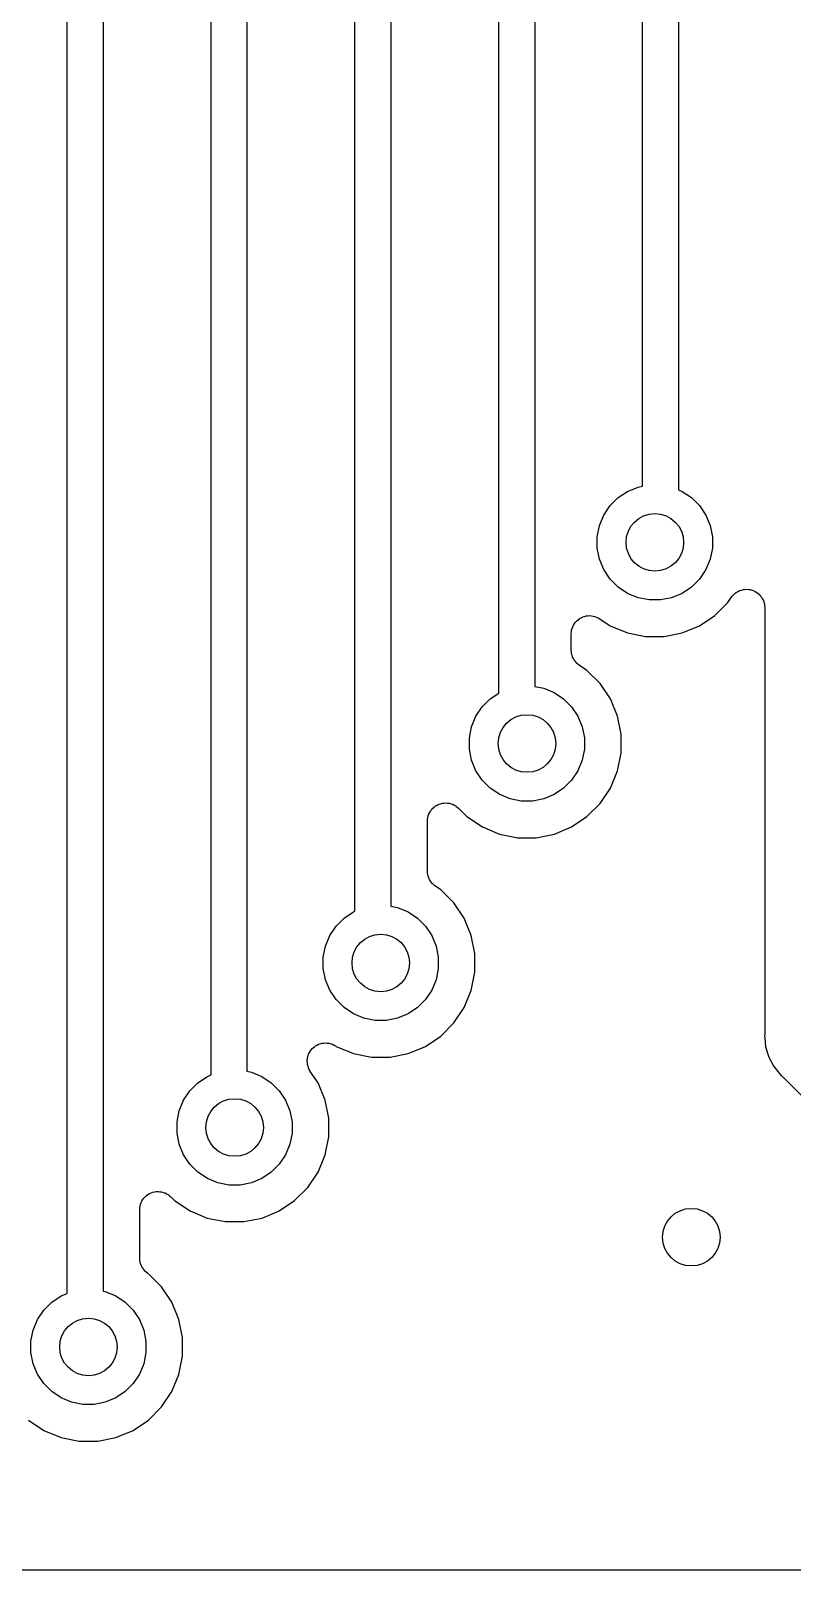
# Model space of a CAD drawing. Extents: x 74.5 to 163.3, y -89.7 to -63.9.
# Drawn here: x 80.12 to 85.41, y -84.86 to -74.17 of the extents above; entities that cross this region are included whole.
import ezdxf

# ---------------------------------------------------------------- set-up
doc = ezdxf.new("R2010")
doc.units = 0
doc.layers.add('BLACK', color=7, linetype='CONTINUOUS')

msp = doc.modelspace()

# ---------------------------------------------------------------- linework, layer by layer
at = {"layer": 'BLACK', "linetype": 'CONTINUOUS'}
for p, q in [((80.37, -82.9403), (80.37, -74.07)), ((80.62, -74.07), (80.62, -82.9245)), ((81.37, -81.423), (81.37, -74.07)), ((81.62, -74.07), (81.62, -81.3973)), ((82.37, -80.2866), (82.37, -74.07)), ((82.62, -74.07), (82.62, -80.2511)), ((83.37, -78.7709), (83.37, -74.07)), ((83.62, -74.07), (83.62, -78.7239)), ((84.37, -77.3331), (84.37, -74.07)), ((84.62, -74.07), (84.62, -77.3594)), ((84.2, -77.4133), (84.2655, -77.3695)), ((84.2655, -77.3695), (84.3383, -77.3394)), ((84.3383, -77.3394), (84.37, -77.3331)), ((84.62, -77.3594), (84.6445, -77.3695)), ((84.6445, -77.3695), (84.71, -77.4133)), ((84.1005, -77.5345), (84.1443, -77.469)), ((84.1443, -77.469), (84.2, -77.4133)), ((84.71, -77.4133), (84.7657, -77.469)), ((84.7657, -77.469), (84.8095, -77.5345)), ((84.055, -77.6846), (84.0704, -77.6073)), ((84.0704, -77.6073), (84.1005, -77.5345)), ((84.8095, -77.5345), (84.8396, -77.6073)), ((84.8396, -77.6073), (84.855, -77.6846)), ((84.055, -77.7634), (84.055, -77.6846)), ((84.855, -77.6846), (84.855, -77.7634)), ((84.0704, -77.8407), (84.055, -77.7634)), ((84.855, -77.7634), (84.8396, -77.8407)), ((84.1005, -77.9135), (84.0704, -77.8407)), ((84.1443, -77.979), (84.1005, -77.9135)), ((84.8095, -77.9135), (84.7657, -77.979)), ((84.8396, -77.8407), (84.8095, -77.9135)), ((84.2, -78.0347), (84.1443, -77.979)), ((84.2655, -78.0785), (84.2, -78.0347)), ((84.71, -78.0347), (84.6445, -78.0785)), ((84.7657, -77.979), (84.71, -78.0347)), ((85.0566, -78.0551), (85.0682, -78.0517)), ((85.0682, -78.0517), (85.0684, -78.0517)), ((85.0684, -78.0517), (85.0685, -78.0516)), ((85.0685, -78.0516), (85.0809, -78.0505)), ((85.0809, -78.0505), (85.0929, -78.0494)), ((85.0929, -78.0494), (85.093, -78.0494)), ((85.093, -78.0494), (85.0932, -78.0494)), ((85.0932, -78.0494), (85.1055, -78.0508)), ((85.1055, -78.0508), (85.1175, -78.052)), ((85.1175, -78.052), (85.1177, -78.0521)), ((85.1177, -78.0521), (85.1179, -78.0521)), ((85.1179, -78.0521), (85.1293, -78.0557)), ((84.3383, -78.1086), (84.2655, -78.0785)), ((84.4156, -78.124), (84.3383, -78.1086)), ((84.4944, -78.124), (84.4156, -78.124)), ((84.5717, -78.1086), (84.4944, -78.124)), ((84.6445, -78.0785), (84.5717, -78.1086)), ((84.8719, -78.232), (84.963, -78.1409)), ((84.963, -78.1409), (84.9864, -78.1059)), ((84.9864, -78.1059), (84.9872, -78.1047)), ((84.9872, -78.1047), (84.9874, -78.1044)), ((84.9872, -78.1047), (84.9872, -78.1047)), ((84.9872, -78.1047), (84.9872, -78.1047)), ((84.9874, -78.1044), (84.9954, -78.0949)), ((84.9954, -78.0949), (85.0031, -78.0857)), ((85.0031, -78.0857), (85.0033, -78.0856)), ((85.0033, -78.0856), (85.0034, -78.0855)), ((85.0034, -78.0855), (85.0129, -78.0778)), ((85.0129, -78.0778), (85.0225, -78.0702)), ((85.0225, -78.0702), (85.0226, -78.0701)), ((85.0226, -78.0701), (85.0227, -78.07)), ((85.0227, -78.07), (85.0335, -78.0644)), ((85.0335, -78.0644), (85.0444, -78.0587)), ((85.0444, -78.0587), (85.0446, -78.0586)), ((85.0446, -78.0586), (85.0447, -78.0585)), ((85.0447, -78.0585), (85.0566, -78.0551)), ((85.1293, -78.0557), (85.1412, -78.0593)), ((85.1412, -78.0593), (85.1414, -78.0594)), ((85.1414, -78.0594), (85.1415, -78.0595)), ((85.1415, -78.0595), (85.1521, -78.0652)), ((85.1521, -78.0652), (85.163, -78.0711)), ((85.163, -78.0711), (85.1631, -78.0712)), ((85.1631, -78.0712), (85.1633, -78.0713)), ((85.1633, -78.0713), (85.1727, -78.0792)), ((85.1727, -78.0792), (85.1821, -78.0869)), ((85.1821, -78.0869), (85.1822, -78.0871)), ((85.1822, -78.0871), (85.1823, -78.0872)), ((85.1823, -78.0872), (85.19, -78.0967)), ((85.19, -78.0967), (85.1978, -78.1061)), ((85.1978, -78.1061), (85.1979, -78.1063)), ((85.1979, -78.1063), (85.198, -78.1064)), ((85.198, -78.1064), (85.2037, -78.1173)), ((85.2037, -78.1173), (85.2094, -78.128)), ((85.2094, -78.128), (85.2095, -78.1282)), ((85.2095, -78.1282), (85.2095, -78.1283)), ((85.2095, -78.1283), (85.2131, -78.1402)), ((85.2131, -78.1402), (85.2166, -78.1518)), ((85.2166, -78.1518), (85.2166, -78.1519)), ((85.2166, -78.1519), (85.2166, -78.1521)), ((85.2166, -78.1521), (85.2178, -78.1644)), ((83.9121, -78.2692), (83.9215, -78.2617)), ((83.9215, -78.2617), (83.931, -78.254)), ((83.931, -78.254), (83.9312, -78.2539)), ((83.9312, -78.2539), (83.9315, -78.2537)), ((83.9315, -78.2537), (83.9421, -78.2481)), ((83.9421, -78.2481), (83.9529, -78.2424)), ((83.9529, -78.2424), (83.9532, -78.2423)), ((83.9532, -78.2423), (83.9534, -78.2422)), ((83.9534, -78.2422), (83.965, -78.2388)), ((83.965, -78.2388), (83.9767, -78.2353)), ((83.9767, -78.2353), (83.9769, -78.2353)), ((83.9769, -78.2353), (83.9772, -78.2352)), ((83.9772, -78.2352), (83.9892, -78.2341)), ((83.9892, -78.2341), (84.0013, -78.2329)), ((84.0013, -78.2329), (84.0016, -78.233)), ((84.0016, -78.233), (84.0019, -78.233)), ((84.0019, -78.233), (84.014, -78.2342)), ((84.014, -78.2342), (84.026, -78.2354)), ((84.026, -78.2354), (84.0263, -78.2355)), ((84.0263, -78.2355), (84.0265, -78.2355)), ((84.0265, -78.2355), (84.0383, -78.2392)), ((84.0383, -78.2392), (84.0497, -78.2427)), ((84.0497, -78.2427), (84.0499, -78.2428)), ((84.0499, -78.2428), (84.0502, -78.2429)), ((84.0502, -78.2429), (84.0609, -78.2487)), ((84.0609, -78.2487), (84.0716, -78.2544)), ((84.0716, -78.2544), (84.1452, -78.3036)), ((84.7648, -78.3036), (84.8719, -78.232)), ((85.2178, -78.1644), (85.219, -78.1764)), ((85.219, -78.1764), (85.219, -81.1282)), ((83.874, -78.3582), (83.8754, -78.3461)), ((83.874, -78.3587), (83.874, -78.3582)), ((83.874, -78.3588), (83.874, -78.3587)), ((83.874, -78.3587), (83.874, -78.3587)), ((83.874, -78.3599), (83.874, -78.3588)), ((83.874, -78.4724), (83.874, -78.3599)), ((83.8754, -78.3461), (83.8767, -78.3341)), ((83.8767, -78.3338), (83.8768, -78.3335)), ((83.8767, -78.3341), (83.8767, -78.3338)), ((83.8768, -78.3335), (83.8805, -78.3219)), ((83.8805, -78.3219), (83.8841, -78.3104)), ((83.8841, -78.3104), (83.8842, -78.3102)), ((83.8842, -78.3102), (83.8843, -78.3099)), ((83.8843, -78.3099), (83.8901, -78.2993)), ((83.8901, -78.2993), (83.8959, -78.2887)), ((83.8959, -78.2887), (83.8961, -78.2884)), ((83.8961, -78.2884), (83.8962, -78.2882)), ((83.8962, -78.2882), (83.9039, -78.279)), ((83.9039, -78.279), (83.9117, -78.2696)), ((83.9117, -78.2696), (83.912, -78.2694)), ((83.912, -78.2694), (83.9121, -78.2692)), ((84.1452, -78.3036), (84.2642, -78.3529)), ((84.2642, -78.3529), (84.3906, -78.378)), ((84.5194, -78.378), (84.6458, -78.3529)), ((84.6458, -78.3529), (84.7648, -78.3036)), ((83.8752, -78.4841), (83.874, -78.4724)), ((84.3906, -78.378), (84.5194, -78.378)), ((83.8762, -78.4958), (83.8752, -78.4841)), ((83.8764, -78.4964), (83.8762, -78.4958)), ((83.8764, -78.497), (83.8764, -78.4964)), ((83.8798, -78.5083), (83.8764, -78.497)), ((83.8831, -78.5196), (83.8798, -78.5083)), ((83.8834, -78.5202), (83.8831, -78.5196)), ((83.8836, -78.5208), (83.8834, -78.5202)), ((83.8891, -78.5312), (83.8836, -78.5208)), ((83.8945, -78.5416), (83.8891, -78.5312)), ((83.8949, -78.5421), (83.8945, -78.5416)), ((83.8952, -78.5426), (83.8949, -78.5421)), ((83.9026, -78.5517), (83.8952, -78.5426)), ((83.91, -78.561), (83.9026, -78.5517)), ((83.9105, -78.5614), (83.91, -78.561)), ((83.9109, -78.5618), (83.9105, -78.5614)), ((83.9199, -78.5693), (83.9109, -78.5618)), ((83.929, -78.577), (83.9199, -78.5693)), ((83.93, -78.5776), (83.929, -78.577)), ((83.93, -78.5777), (83.93, -78.5776)), ((83.93, -78.5776), (83.93, -78.5776)), ((83.9304, -78.578), (83.93, -78.5777)), ((83.9829, -78.613), (83.9304, -78.578)), ((84.074, -78.7041), (83.9829, -78.613)), ((83.311, -78.8103), (83.37, -78.7709)), ((83.62, -78.7239), (83.6827, -78.7364)), ((83.6827, -78.7364), (83.7555, -78.7665)), ((83.7555, -78.7665), (83.821, -78.8103)), ((84.1456, -78.8112), (84.074, -78.7041)), ((83.2115, -78.9315), (83.2553, -78.866)), ((83.2553, -78.866), (83.311, -78.8103)), ((83.821, -78.8103), (83.8767, -78.866)), ((83.8767, -78.866), (83.9205, -78.9315)), ((84.1949, -78.9302), (84.1456, -78.8112)), ((83.166, -79.0816), (83.1814, -79.0043)), ((83.1814, -79.0043), (83.2115, -78.9315)), ((83.9205, -78.9315), (83.9506, -79.0043)), ((83.9506, -79.0043), (83.966, -79.0816)), ((84.22, -79.0566), (84.1949, -78.9302)), ((83.166, -79.1604), (83.166, -79.0816)), ((83.966, -79.0816), (83.966, -79.1604)), ((84.22, -79.1854), (84.22, -79.0566)), ((83.1814, -79.2377), (83.166, -79.1604)), ((83.966, -79.1604), (83.9506, -79.2377)), ((84.1949, -79.3118), (84.22, -79.1854)), ((83.2115, -79.3105), (83.1814, -79.2377)), ((83.2553, -79.376), (83.2115, -79.3105)), ((83.9205, -79.3105), (83.8767, -79.376)), ((83.9506, -79.2377), (83.9205, -79.3105)), ((84.1456, -79.4308), (84.1949, -79.3118)), ((83.311, -79.4317), (83.2553, -79.376)), ((83.3765, -79.4755), (83.311, -79.4317)), ((83.821, -79.4317), (83.7555, -79.4755)), ((83.8767, -79.376), (83.821, -79.4317)), ((84.074, -79.5379), (84.1456, -79.4308)), ((82.9315, -79.5542), (82.9422, -79.5486)), ((82.9422, -79.5486), (82.953, -79.5429)), ((82.953, -79.5429), (82.9532, -79.5429)), ((82.9532, -79.5429), (82.9534, -79.5427)), ((82.9534, -79.5427), (82.9651, -79.5393)), ((82.9651, -79.5393), (82.9768, -79.5358)), ((82.9768, -79.5358), (82.977, -79.5358)), ((82.977, -79.5358), (82.9772, -79.5358)), ((82.9772, -79.5358), (82.9894, -79.5346)), ((82.9894, -79.5346), (83.0014, -79.5335)), ((83.0014, -79.5335), (83.0017, -79.5335)), ((83.0017, -79.5335), (83.0019, -79.5335)), ((83.0019, -79.5335), (83.014, -79.5348)), ((83.014, -79.5348), (83.0261, -79.536)), ((83.0261, -79.536), (83.0263, -79.5361)), ((83.0263, -79.5361), (83.0265, -79.5361)), ((83.0265, -79.5361), (83.0383, -79.5397)), ((83.0383, -79.5397), (83.0498, -79.5433)), ((83.0498, -79.5433), (83.05, -79.5434)), ((83.05, -79.5434), (83.0502, -79.5434)), ((83.0502, -79.5434), (83.0611, -79.5493)), ((83.0611, -79.5493), (83.0716, -79.555)), ((83.4493, -79.5056), (83.3765, -79.4755)), ((83.5266, -79.521), (83.4493, -79.5056)), ((83.6054, -79.521), (83.5266, -79.521)), ((83.6827, -79.5056), (83.6054, -79.521)), ((83.7555, -79.4755), (83.6827, -79.5056)), ((83.9829, -79.629), (84.074, -79.5379)), ((82.874, -79.6587), (82.8754, -79.6465)), ((82.8754, -79.6465), (82.8767, -79.6345)), ((82.8767, -79.6345), (82.8768, -79.6343)), ((82.8768, -79.6341), (82.8805, -79.6224)), ((82.8768, -79.6343), (82.8768, -79.6341)), ((82.8805, -79.6224), (82.8841, -79.6109)), ((82.8841, -79.6109), (82.8842, -79.6107)), ((82.8842, -79.6107), (82.8843, -79.6105)), ((82.8843, -79.6105), (82.8901, -79.5998)), ((82.8901, -79.5998), (82.896, -79.5891)), ((82.896, -79.5891), (82.8961, -79.5889)), ((82.8961, -79.5889), (82.8962, -79.5887)), ((82.8962, -79.5887), (82.904, -79.5795)), ((82.904, -79.5795), (82.9118, -79.5701)), ((82.9118, -79.5701), (82.912, -79.5699)), ((82.912, -79.5699), (82.9121, -79.5698)), ((82.9121, -79.5698), (82.9216, -79.5622)), ((82.9216, -79.5622), (82.9311, -79.5545)), ((82.9311, -79.5545), (82.9313, -79.5544)), ((82.9313, -79.5544), (82.9315, -79.5542)), ((83.0716, -79.555), (83.0718, -79.5551)), ((83.0718, -79.5551), (83.072, -79.5552)), ((83.072, -79.5552), (83.0813, -79.5629)), ((83.0813, -79.5629), (83.0908, -79.5707)), ((83.0908, -79.5707), (83.1491, -79.629)), ((83.1491, -79.629), (83.2562, -79.7006)), ((83.8758, -79.7006), (83.9829, -79.629)), ((82.874, -79.6592), (82.874, -79.6587)), ((82.874, -79.6605), (82.874, -79.6592)), ((82.874, -79.6592), (82.874, -79.6592)), ((82.874, -79.6592), (82.874, -79.6592)), ((82.874, -80.007), (82.874, -79.6605)), ((83.2562, -79.7006), (83.3752, -79.7499)), ((83.3752, -79.7499), (83.5016, -79.775)), ((83.6304, -79.775), (83.7568, -79.7499)), ((83.7568, -79.7499), (83.8758, -79.7006)), ((83.5016, -79.775), (83.6304, -79.775)), ((82.8751, -80.0187), (82.874, -80.007)), ((82.8762, -80.0305), (82.8751, -80.0187)), ((82.8764, -80.0311), (82.8762, -80.0305)), ((82.8764, -80.0317), (82.8764, -80.0311)), ((82.8798, -80.043), (82.8764, -80.0317)), ((82.8831, -80.0543), (82.8798, -80.043)), ((82.8834, -80.0549), (82.8831, -80.0543)), ((82.8836, -80.0554), (82.8834, -80.0549)), ((82.8891, -80.0658), (82.8836, -80.0554)), ((82.8945, -80.0763), (82.8891, -80.0658)), ((82.8949, -80.0768), (82.8945, -80.0763)), ((82.8952, -80.0773), (82.8949, -80.0768)), ((82.9027, -80.0865), (82.8952, -80.0773)), ((82.91, -80.0957), (82.9027, -80.0865)), ((82.9105, -80.0961), (82.91, -80.0957)), ((82.9109, -80.0965), (82.9105, -80.0961)), ((82.92, -80.104), (82.9109, -80.0965)), ((82.929, -80.1116), (82.92, -80.104)), ((82.93, -80.1123), (82.929, -80.1116)), ((82.9304, -80.1126), (82.93, -80.1123)), ((82.93, -80.1123), (82.93, -80.1123)), ((82.93, -80.1123), (82.93, -80.1123)), ((82.9669, -80.137), (82.9304, -80.1126)), ((83.058, -80.2281), (82.9669, -80.137)), ((82.295, -80.3343), (82.3605, -80.2905)), ((82.3605, -80.2905), (82.37, -80.2866)), ((82.62, -80.2511), (82.6667, -80.2604)), ((82.6667, -80.2604), (82.7395, -80.2905)), ((82.7395, -80.2905), (82.805, -80.3343)), ((83.1296, -80.3352), (83.058, -80.2281)), ((82.1955, -80.4555), (82.2393, -80.39)), ((82.2393, -80.39), (82.295, -80.3343)), ((82.805, -80.3343), (82.8607, -80.39)), ((82.8607, -80.39), (82.9045, -80.4555)), ((83.1789, -80.4542), (83.1296, -80.3352)), ((82.1654, -80.5283), (82.1955, -80.4555)), ((82.9045, -80.4555), (82.9346, -80.5283)), ((83.204, -80.5806), (83.1789, -80.4542)), ((82.15, -80.6056), (82.1654, -80.5283)), ((82.15, -80.6844), (82.15, -80.6056)), ((82.9346, -80.5283), (82.95, -80.6056)), ((82.95, -80.6056), (82.95, -80.6844)), ((83.204, -80.7094), (83.204, -80.5806)), ((82.1654, -80.7617), (82.15, -80.6844)), ((82.95, -80.6844), (82.9346, -80.7617)), ((83.1789, -80.8358), (83.204, -80.7094)), ((82.1955, -80.8345), (82.1654, -80.7617)), ((82.9346, -80.7617), (82.9045, -80.8345)), ((82.2393, -80.9), (82.1955, -80.8345)), ((82.295, -80.9557), (82.2393, -80.9)), ((82.8607, -80.9), (82.805, -80.9557)), ((82.9045, -80.8345), (82.8607, -80.9)), ((83.1296, -80.9548), (83.1789, -80.8358)), ((82.3605, -80.9995), (82.295, -80.9557)), ((82.4333, -81.0296), (82.3605, -80.9995)), ((82.5106, -81.045), (82.4333, -81.0296)), ((82.5894, -81.045), (82.5106, -81.045)), ((82.6667, -81.0296), (82.5894, -81.045)), ((82.7395, -80.9995), (82.6667, -81.0296)), ((82.805, -80.9557), (82.7395, -80.9995)), ((83.058, -81.0619), (83.1296, -80.9548)), ((82.8598, -81.2246), (82.9669, -81.153)), ((82.9669, -81.153), (83.058, -81.0619)), ((85.2184, -81.1406), (85.2172, -81.153)), ((85.2172, -81.153), (85.2184, -81.1654)), ((85.219, -81.1299), (85.2184, -81.1353)), ((85.2184, -81.1353), (85.2184, -81.1406)), ((85.219, -81.1282), (85.219, -81.1299)), ((82.0547, -81.2666), (82.0604, -81.2561)), ((82.0604, -81.2561), (82.0605, -81.256)), ((82.0605, -81.256), (82.0606, -81.2559)), ((82.0606, -81.2559), (82.0684, -81.2466)), ((82.0684, -81.2466), (82.0763, -81.2371)), ((82.0763, -81.2371), (82.0764, -81.237)), ((82.0764, -81.237), (82.0765, -81.2369)), ((82.0765, -81.2369), (82.0859, -81.2292)), ((82.0859, -81.2292), (82.0955, -81.2215)), ((82.0955, -81.2215), (82.0956, -81.2214)), ((82.0956, -81.2214), (82.0957, -81.2213)), ((82.0957, -81.2213), (82.1066, -81.2156)), ((82.1066, -81.2156), (82.1175, -81.2099)), ((82.1175, -81.2099), (82.1176, -81.2098)), ((82.1176, -81.2098), (82.1177, -81.2098)), ((82.1177, -81.2098), (82.1294, -81.2063)), ((82.1294, -81.2063), (82.1412, -81.2028)), ((82.1412, -81.2028), (82.1413, -81.2028)), ((82.1413, -81.2028), (82.1414, -81.2027)), ((82.1414, -81.2027), (82.1536, -81.2016)), ((82.1536, -81.2016), (82.1659, -81.2004)), ((82.1659, -81.2004), (82.166, -81.2004)), ((82.166, -81.2004), (82.1661, -81.2004)), ((82.1661, -81.2004), (82.1783, -81.2017)), ((82.1783, -81.2017), (82.1905, -81.2029)), ((82.1905, -81.2029), (82.1906, -81.2029)), ((82.1906, -81.2029), (82.1908, -81.2029)), ((82.1908, -81.2029), (82.2025, -81.2065)), ((82.2025, -81.2065), (82.2142, -81.2101)), ((82.2142, -81.2101), (82.2143, -81.2102)), ((82.2143, -81.2102), (82.2145, -81.2102)), ((82.2145, -81.2102), (82.225, -81.2159)), ((82.225, -81.2159), (82.2361, -81.2218)), ((82.2361, -81.2218), (82.2402, -81.2246)), ((82.2402, -81.2246), (82.3592, -81.2739)), ((82.7408, -81.2739), (82.8598, -81.2246)), ((85.2184, -81.1654), (85.2184, -81.1655)), ((85.2184, -81.1655), (85.2245, -81.2273)), ((85.2245, -81.2273), (85.2462, -81.2987)), ((82.0386, -81.326), (82.0399, -81.3136)), ((82.0386, -81.3261), (82.0386, -81.326)), ((82.0386, -81.3262), (82.0386, -81.3261)), ((82.0396, -81.3383), (82.0386, -81.3262)), ((82.0407, -81.3507), (82.0396, -81.3383)), ((82.0399, -81.3136), (82.0412, -81.3016)), ((82.0407, -81.3508), (82.0407, -81.3507)), ((82.0407, -81.3509), (82.0407, -81.3508)), ((82.0441, -81.3624), (82.0407, -81.3509)), ((82.0412, -81.3014), (82.0413, -81.3013)), ((82.0412, -81.3016), (82.0412, -81.3014)), ((82.0413, -81.3013), (82.0451, -81.2891)), ((82.0476, -81.3745), (82.0441, -81.3624)), ((82.0451, -81.2891), (82.0486, -81.2779)), ((82.0486, -81.2779), (82.0487, -81.2778)), ((82.0487, -81.2777), (82.0547, -81.2666)), ((82.0487, -81.2778), (82.0487, -81.2777)), ((82.3592, -81.2739), (82.4856, -81.299)), ((82.4856, -81.299), (82.6144, -81.299)), ((82.6144, -81.299), (82.7408, -81.2739)), ((85.2462, -81.2987), (85.2813, -81.3646)), ((85.2813, -81.3646), (85.3287, -81.4223)), ((81.279, -81.4773), (81.3445, -81.4335)), ((81.3445, -81.4335), (81.37, -81.423)), ((81.62, -81.3973), (81.6507, -81.4034)), ((81.6507, -81.4034), (81.7235, -81.4335)), ((81.7235, -81.4335), (81.789, -81.4773)), ((82.0476, -81.3746), (82.0476, -81.3745)), ((82.0477, -81.3747), (82.0476, -81.3746)), ((82.0532, -81.3853), (82.0477, -81.3747)), ((82.059, -81.3965), (82.0532, -81.3853)), ((82.0591, -81.3967), (82.059, -81.3965)), ((82.06, -81.398), (82.0591, -81.3967)), ((82.0591, -81.3967), (82.0591, -81.3967)), ((82.0591, -81.3967), (82.0591, -81.3967)), ((82.1136, -81.4782), (82.06, -81.398)), ((85.3287, -81.4223), (85.3384, -81.4302)), ((85.3384, -81.4302), (85.3397, -81.4313)), ((85.3397, -81.4313), (85.3434, -81.4352)), ((85.3434, -81.4352), (85.3476, -81.4386)), ((85.3476, -81.4386), (88.5552, -84.6462)), ((81.1795, -81.5985), (81.2233, -81.533)), ((81.2233, -81.533), (81.279, -81.4773)), ((81.789, -81.4773), (81.8447, -81.533)), ((81.8447, -81.533), (81.8885, -81.5985)), ((82.1629, -81.5972), (82.1136, -81.4782)), ((81.134, -81.7486), (81.1494, -81.6713)), ((81.1494, -81.6713), (81.1795, -81.5985)), ((81.8885, -81.5985), (81.9186, -81.6713)), ((81.9186, -81.6713), (81.934, -81.7486)), ((82.188, -81.7236), (82.1629, -81.5972)), ((81.134, -81.8274), (81.134, -81.7486)), ((81.934, -81.7486), (81.934, -81.8274)), ((82.188, -81.8524), (82.188, -81.7236)), ((81.1494, -81.9047), (81.134, -81.8274)), ((81.934, -81.8274), (81.9186, -81.9047)), ((82.1629, -81.9788), (82.188, -81.8524)), ((81.1795, -81.9775), (81.1494, -81.9047)), ((81.2233, -82.043), (81.1795, -81.9775)), ((81.8885, -81.9775), (81.8447, -82.043)), ((81.9186, -81.9047), (81.8885, -81.9775)), ((82.1136, -82.0978), (82.1629, -81.9788)), ((81.279, -82.0987), (81.2233, -82.043)), ((81.3445, -82.1425), (81.279, -82.0987)), ((81.789, -82.0987), (81.7235, -82.1425)), ((81.8447, -82.043), (81.789, -82.0987)), ((82.042, -82.2049), (82.1136, -82.0978)), ((81.4173, -82.1726), (81.3445, -82.1425)), ((81.4946, -82.188), (81.4173, -82.1726)), ((81.5734, -82.188), (81.4946, -82.188)), ((81.6507, -82.1726), (81.5734, -82.188)), ((81.7235, -82.1425), (81.6507, -82.1726)), ((81.9509, -82.296), (82.042, -82.2049)), ((80.8768, -82.3331), (80.8805, -82.3214)), ((80.8805, -82.3214), (80.8841, -82.3099)), ((80.8841, -82.3099), (80.8842, -82.3097)), ((80.8842, -82.3097), (80.8843, -82.3095)), ((80.8843, -82.3095), (80.8901, -82.2988)), ((80.8901, -82.2988), (80.896, -82.2881)), ((80.896, -82.2881), (80.8961, -82.2879)), ((80.8961, -82.2879), (80.8962, -82.2878)), ((80.8962, -82.2878), (80.904, -82.2785)), ((80.904, -82.2785), (80.9118, -82.2691)), ((80.9118, -82.2691), (80.912, -82.2689)), ((80.912, -82.2689), (80.9121, -82.2688)), ((80.9121, -82.2688), (80.9216, -82.2612)), ((80.9216, -82.2612), (80.9311, -82.2535)), ((80.9311, -82.2535), (80.9313, -82.2534)), ((80.9313, -82.2534), (80.9315, -82.2532)), ((80.9315, -82.2532), (80.9422, -82.2476)), ((80.9422, -82.2476), (80.953, -82.2419)), ((80.953, -82.2419), (80.9532, -82.2419)), ((80.9532, -82.2419), (80.9534, -82.2417)), ((80.9534, -82.2417), (80.9651, -82.2383)), ((80.9651, -82.2383), (80.9768, -82.2348)), ((80.9768, -82.2348), (80.977, -82.2348)), ((80.977, -82.2348), (80.9772, -82.2348)), ((80.9772, -82.2348), (80.9894, -82.2336)), ((80.9894, -82.2336), (81.0014, -82.2325)), ((81.0014, -82.2325), (81.0017, -82.2325)), ((81.0017, -82.2325), (81.0019, -82.2325)), ((81.0019, -82.2325), (81.014, -82.2338)), ((81.014, -82.2338), (81.0261, -82.235)), ((81.0261, -82.235), (81.0263, -82.2351)), ((81.0263, -82.2351), (81.0265, -82.2351)), ((81.0265, -82.2351), (81.0383, -82.2387)), ((81.0383, -82.2387), (81.0498, -82.2423)), ((81.0498, -82.2423), (81.05, -82.2424)), ((81.05, -82.2424), (81.0502, -82.2424)), ((81.0502, -82.2424), (81.0611, -82.2483)), ((81.0611, -82.2483), (81.0716, -82.254)), ((81.0716, -82.254), (81.0718, -82.2541)), ((81.0718, -82.2541), (81.072, -82.2542)), ((81.072, -82.2542), (81.0814, -82.2619)), ((81.0814, -82.2619), (81.0908, -82.2697)), ((81.0908, -82.2697), (81.1171, -82.296)), ((81.1171, -82.296), (81.2242, -82.3676)), ((81.8438, -82.3676), (81.9509, -82.296)), ((80.874, -82.3577), (80.8754, -82.3455)), ((80.874, -82.3582), (80.874, -82.3577)), ((80.874, -82.3595), (80.874, -82.3582)), ((80.874, -82.3582), (80.874, -82.3582)), ((80.874, -82.3582), (80.874, -82.3582)), ((80.874, -82.6954), (80.874, -82.3595)), ((80.8754, -82.3455), (80.8767, -82.3335)), ((80.8767, -82.3335), (80.8768, -82.3333)), ((80.8768, -82.3333), (80.8768, -82.3331)), ((81.2242, -82.3676), (81.3432, -82.4169)), ((81.3432, -82.4169), (81.4696, -82.442)), ((81.5984, -82.442), (81.7248, -82.4169)), ((81.7248, -82.4169), (81.8438, -82.3676)), ((81.4696, -82.442), (81.5984, -82.442)), ((80.8751, -82.7071), (80.874, -82.6954)), ((80.8762, -82.7189), (80.8751, -82.7071)), ((80.8764, -82.7195), (80.8762, -82.7189)), ((80.8764, -82.7201), (80.8764, -82.7195)), ((80.8798, -82.7314), (80.8764, -82.7201)), ((80.8831, -82.7427), (80.8798, -82.7314)), ((80.8834, -82.7432), (80.8831, -82.7427)), ((80.8836, -82.7438), (80.8834, -82.7432)), ((80.8891, -82.7543), (80.8836, -82.7438)), ((80.8946, -82.7647), (80.8891, -82.7543)), ((80.8949, -82.7652), (80.8946, -82.7647)), ((80.8952, -82.7657), (80.8949, -82.7652)), ((80.9027, -82.7749), (80.8952, -82.7657)), ((80.91, -82.784), (80.9027, -82.7749)), ((80.9105, -82.7844), (80.91, -82.784)), ((80.9109, -82.7849), (80.9105, -82.7844)), ((80.9199, -82.7924), (80.9109, -82.7849)), ((80.929, -82.8), (80.9199, -82.7924)), ((80.93, -82.8007), (80.929, -82.8)), ((80.9304, -82.801), (80.93, -82.8007)), ((80.93, -82.8007), (80.93, -82.8007)), ((80.93, -82.8007), (80.93, -82.8007)), ((80.9349, -82.804), (80.9304, -82.801)), ((81.026, -82.8951), (80.9349, -82.804)), ((80.263, -83.0013), (80.3285, -82.9575)), ((80.3285, -82.9575), (80.37, -82.9403)), ((80.62, -82.9245), (80.6347, -82.9274)), ((80.6347, -82.9274), (80.7075, -82.9575)), ((80.7075, -82.9575), (80.773, -83.0013)), ((81.0976, -83.0022), (81.026, -82.8951)), ((80.1635, -83.1225), (80.2073, -83.057)), ((80.2073, -83.057), (80.263, -83.0013)), ((80.773, -83.0013), (80.8287, -83.057)), ((80.8287, -83.057), (80.8725, -83.1225)), ((81.1469, -83.1212), (81.0976, -83.0022)), ((80.1334, -83.1953), (80.1635, -83.1225)), ((80.8725, -83.1225), (80.9026, -83.1953)), ((81.172, -83.2476), (81.1469, -83.1212)), ((80.118, -83.2726), (80.1334, -83.1953)), ((80.118, -83.3514), (80.118, -83.2726)), ((80.9026, -83.1953), (80.918, -83.2726)), ((80.918, -83.2726), (80.918, -83.3514)), ((81.172, -83.3764), (81.172, -83.2476)), ((80.1334, -83.4287), (80.118, -83.3514)), ((80.918, -83.3514), (80.9026, -83.4287)), ((81.1469, -83.5028), (81.172, -83.3764)), ((80.1635, -83.5015), (80.1334, -83.4287)), ((80.2073, -83.567), (80.1635, -83.5015)), ((80.8725, -83.5015), (80.8287, -83.567)), ((80.9026, -83.4287), (80.8725, -83.5015)), ((81.0976, -83.6218), (81.1469, -83.5028)), ((80.263, -83.6227), (80.2073, -83.567)), ((80.8287, -83.567), (80.773, -83.6227)), ((80.3285, -83.6665), (80.263, -83.6227)), ((80.4013, -83.6966), (80.3285, -83.6665)), ((80.4786, -83.712), (80.4013, -83.6966)), ((80.5574, -83.712), (80.4786, -83.712)), ((80.6347, -83.6966), (80.5574, -83.712)), ((80.7075, -83.6665), (80.6347, -83.6966)), ((80.773, -83.6227), (80.7075, -83.6665)), ((81.026, -83.7289), (81.0976, -83.6218)), ((80.1011, -83.82), (80.2082, -83.8916)), ((80.8278, -83.8916), (80.9349, -83.82)), ((80.9349, -83.82), (81.026, -83.7289)), ((80.2082, -83.8916), (80.3272, -83.9409)), ((80.7088, -83.9409), (80.8278, -83.8916)), ((80.3272, -83.9409), (80.4536, -83.966)), ((80.4536, -83.966), (80.5824, -83.966)), ((80.5824, -83.966), (80.7088, -83.9409)), ((88.4654, -84.863), (75.4615, -84.863))]:
    msp.add_line(p, q, dxfattribs=at)
at = {"layer": 'BLACK'}
for centre in [(84.455, -77.724), (83.566, -79.121), (82.55, -80.645), (81.534, -81.788), (84.709, -82.55), (80.518, -83.312)]:
    msp.add_circle(centre, 0.2, dxfattribs=at)

doc.saveas('drawing.dxf')
